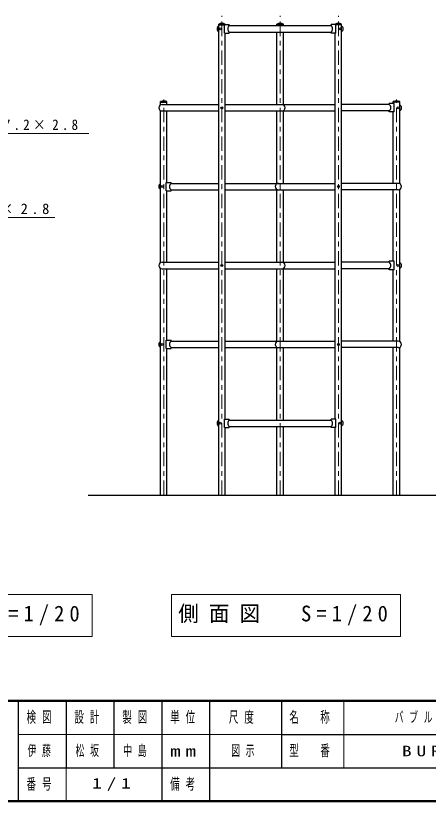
# Model space of a CAD drawing. Units: millimetres on the paper. Extents: x -365 to 0, y -12 to 257.
# Drawn here: x -238 to -151.8, y 0 to 164.3 of the extents above; entities that cross this region are included whole.
import ezdxf

# ---------------------------------------------------------------- set-up
doc = ezdxf.new("R2010")
doc.units = ezdxf.units.MM
doc.linetypes.add('USER2', pattern=[6, 3, -1, 1, -1])
doc.layers.add('LY_1', color=7, linetype='Continuous', lineweight=25)
doc.layers.add('LY_2', color=7, linetype='Continuous', lineweight=13)
doc.layers.add('LY_3', color=7, linetype='Continuous')
doc.styles.add('ＭＳ ゴシック', font='')
doc.styles.get('ＭＳ ゴシック').set_extended_font_data('MS Gothic')

msp = doc.modelspace()

# ---------------------------------------------------------------- linework, layer by layer
at = {"layer": 'LY_1', "linetype": 'USER2', "lineweight": 13}
for p, q in [((-194.93, 64.059), (-194.93, 164.304)), ((-182.771, 64.059), (-182.771, 164.304)), ((-170.612, 64.059), (-170.612, 164.304)), ((-207.089, 64.059), (-207.089, 146.796)), ((-158.453, 64.059), (-158.453, 146.796))]:
    msp.add_line(p, q, dxfattribs=at)
at = {"layer": 'LY_1'}
for p, q in [((-194.25, 162.534), (-195.61, 162.534)), ((-195.61, 64.059), (-195.61, 162.534)), ((-195.61, 162.409), (-194.25, 162.409)), ((-194.42, 162.434), (-193.4, 162.434)), ((-194.42, 160.684), (-194.42, 162.434)), ((-194.25, 162.434), (-194.25, 162.534)), ((-193.4, 162.239), (-193.4, 162.434)), ((-193.4, 162.239), (-172.142, 162.239)), ((-183.451, 162.239), (-183.451, 162.534)), ((-182.091, 162.534), (-183.451, 162.534)), ((-183.451, 162.409), (-182.091, 162.409)), ((-182.091, 162.239), (-182.091, 162.534)), ((-172.142, 162.239), (-172.142, 162.434)), ((-171.123, 162.434), (-172.142, 162.434)), ((-171.292, 162.534), (-169.932, 162.534)), ((-171.292, 162.434), (-171.292, 162.534)), ((-169.932, 162.409), (-171.292, 162.409)), ((-171.123, 160.684), (-171.123, 162.434)), ((-169.932, 64.059), (-169.932, 162.534)), ((-194.42, 160.684), (-193.4, 160.684)), ((-194.25, 79.934), (-194.25, 160.684)), ((-193.4, 160.684), (-193.4, 160.879)), ((-193.4, 160.879), (-172.142, 160.879)), ((-183.451, 145.739), (-183.451, 160.879)), ((-182.091, 145.739), (-182.091, 160.879)), ((-172.142, 160.684), (-172.142, 160.879)), ((-171.123, 160.684), (-172.142, 160.684)), ((-171.292, 79.934), (-171.292, 160.684)), ((-207.769, 145.648), (-207.769, 146.334)), ((-206.409, 146.334), (-207.769, 146.334)), ((-206.409, 145.739), (-206.409, 146.334)), ((-159.133, 145.934), (-159.133, 146.334)), ((-159.133, 146.334), (-157.773, 146.334)), ((-157.773, 129.148), (-157.773, 146.334)), ((-207.769, 146.209), (-206.409, 146.209)), ((-207.43, 145.739), (-195.61, 145.739)), ((-194.25, 145.739), (-171.292, 145.739)), ((-159.983, 145.739), (-169.932, 145.739)), ((-159.983, 145.739), (-159.983, 145.934)), ((-158.964, 145.934), (-159.983, 145.934)), ((-157.773, 146.209), (-159.133, 146.209)), ((-158.964, 144.184), (-158.964, 145.934)), ((-207.769, 112.648), (-207.769, 144.469)), ((-207.43, 144.379), (-195.61, 144.379)), ((-206.409, 129.434), (-206.409, 144.379)), ((-194.25, 144.379), (-171.292, 144.379)), ((-183.451, 129.239), (-183.451, 144.379)), ((-182.091, 129.239), (-182.091, 144.379)), ((-159.983, 144.379), (-169.932, 144.379)), ((-159.983, 144.184), (-159.983, 144.379)), ((-158.964, 144.184), (-159.983, 144.184)), ((-159.133, 129.239), (-159.133, 144.184)), ((-206.579, 129.434), (-205.559, 129.434)), ((-206.579, 127.684), (-206.579, 129.434)), ((-205.559, 129.239), (-205.559, 129.434)), ((-205.559, 129.239), (-195.61, 129.239)), ((-194.25, 129.239), (-171.292, 129.239)), ((-158.112, 129.239), (-169.932, 129.239)), ((-206.579, 127.684), (-205.559, 127.684)), ((-206.409, 112.739), (-206.409, 127.684)), ((-205.559, 127.684), (-205.559, 127.879)), ((-205.559, 127.879), (-195.61, 127.879)), ((-194.25, 127.879), (-171.292, 127.879)), ((-183.451, 112.739), (-183.451, 127.879)), ((-182.091, 112.739), (-182.091, 127.879)), ((-158.112, 127.879), (-169.932, 127.879)), ((-159.133, 112.934), (-159.133, 127.879)), ((-157.773, 96.148), (-157.773, 127.969)), ((-207.43, 112.739), (-195.61, 112.739)), ((-194.25, 112.739), (-171.292, 112.739)), ((-159.983, 112.739), (-169.932, 112.739)), ((-159.983, 112.739), (-159.983, 112.934)), ((-158.964, 112.934), (-159.983, 112.934)), ((-158.964, 111.184), (-158.964, 112.934)), ((-207.769, 64.059), (-207.769, 111.469)), ((-207.43, 111.379), (-195.61, 111.379)), ((-206.409, 96.434), (-206.409, 111.379)), ((-194.25, 111.379), (-171.292, 111.379)), ((-183.451, 96.239), (-183.451, 111.379)), ((-182.091, 96.239), (-182.091, 111.379)), ((-159.983, 111.379), (-169.932, 111.379)), ((-159.983, 111.184), (-159.983, 111.379)), ((-158.964, 111.184), (-159.983, 111.184)), ((-159.133, 96.239), (-159.133, 111.184)), ((-206.579, 96.434), (-205.559, 96.434)), ((-206.579, 94.684), (-206.579, 96.434)), ((-205.559, 96.239), (-205.559, 96.434)), ((-205.559, 96.239), (-195.61, 96.239)), ((-194.25, 96.239), (-171.292, 96.239)), ((-158.112, 96.239), (-169.932, 96.239)), ((-206.579, 94.684), (-205.559, 94.684)), ((-206.409, 64.059), (-206.409, 94.684)), ((-205.559, 94.684), (-205.559, 94.879)), ((-205.559, 94.879), (-195.61, 94.879)), ((-194.25, 94.879), (-171.292, 94.879)), ((-183.451, 79.739), (-183.451, 94.879)), ((-182.091, 79.739), (-182.091, 94.879)), ((-158.112, 94.879), (-169.932, 94.879)), ((-159.133, 64.059), (-159.133, 94.879)), ((-157.773, 64.059), (-157.773, 94.969)), ((-194.42, 79.934), (-193.4, 79.934)), ((-194.42, 78.184), (-194.42, 79.934)), ((-193.4, 79.739), (-193.4, 79.934)), ((-193.4, 79.739), (-172.142, 79.739)), ((-171.123, 79.934), (-172.142, 79.934)), ((-172.142, 79.739), (-172.142, 79.934)), ((-171.123, 78.184), (-171.123, 79.934)), ((-194.42, 78.184), (-193.4, 78.184)), ((-194.25, 64.059), (-194.25, 78.184)), ((-193.4, 78.184), (-193.4, 78.379)), ((-193.4, 78.379), (-172.142, 78.379)), ((-183.451, 64.059), (-183.451, 78.379)), ((-182.091, 64.059), (-182.091, 78.379)), ((-172.142, 78.184), (-172.142, 78.379)), ((-171.123, 78.184), (-172.142, 78.184)), ((-171.292, 64.059), (-171.292, 78.184)), ((-222.857, 64.059), (-143.631, 64.059))]:
    msp.add_line(p, q, dxfattribs=at)
at = {"layer": 'LY_1', "lineweight": 13}
for p, q in [((-263.653, 139.667), (-222.76, 139.667)), ((-262.842, 122.081), (-229.842, 122.081)), ((-222.018, 43.272), (-269.818, 43.272)), ((-222.018, 34.472), (-222.018, 43.272)), ((-205.449, 43.272), (-205.449, 34.472)), ((-157.649, 43.272), (-205.449, 43.272)), ((-157.649, 34.472), (-157.649, 43.272)), ((-269.818, 34.472), (-222.018, 34.472)), ((-205.449, 34.472), (-157.649, 34.472))]:
    msp.add_line(p, q, dxfattribs=at)
at = {"layer": 'LY_1'}
for centre in [(-195.27, 161.559), (-170.272, 161.559), (-194.93, 145.059), (-158.113, 145.059), (-207.429, 128.559), (-170.612, 128.559), (-194.93, 112.059), (-158.113, 112.059), (-207.429, 95.559), (-170.612, 95.559), (-195.27, 79.059), (-170.272, 79.059)]:
    msp.add_circle(centre, 0.2, dxfattribs=at)
for centre, radius, start, end in [((-194.93, 161.067), 1.616, 65.12088, 114.87912), ((-182.771, 161.067), 1.616, 65.12088, 114.87912), ((-170.612, 161.067), 1.616, 65.12088, 114.87912), ((-195.271, 161.559), 0.68, 119.90243, 240.09757), ((-192.845, 161.559), 0.878, 129.23852, 230.76148), ((-172.698, 161.559), 0.878, 309.23852, 50.76148), ((-170.271, 161.559), 0.68, 299.90243, 60.09757), ((-207.089, 144.867), 1.616, 65.12088, 114.87912), ((-158.453, 144.867), 1.616, 65.12088, 114.87912), ((-207.43, 145.059), 0.68, 90, 270), ((-182.43, 145.059), 0.68, 270, 90), ((-160.539, 145.059), 0.878, 309.23852, 50.76148), ((-158.112, 145.059), 0.68, 299.90243, 60.09757), ((-207.43, 128.559), 0.68, 119.90243, 240.09757), ((-205.004, 128.559), 0.878, 129.23852, 230.76148), ((-183.112, 128.559), 0.68, 90, 270), ((-158.112, 128.559), 0.68, 270, 90), ((-207.43, 112.059), 0.68, 90, 270), ((-182.43, 112.059), 0.68, 270, 90), ((-160.539, 112.059), 0.878, 309.23852, 50.76148), ((-158.112, 112.059), 0.68, 299.90243, 60.09757), ((-207.43, 95.559), 0.68, 119.90243, 240.09757), ((-205.004, 95.559), 0.878, 129.23852, 230.76148), ((-183.112, 95.559), 0.68, 90, 270), ((-158.112, 95.559), 0.68, 270, 90), ((-195.271, 79.059), 0.68, 119.90243, 240.09757), ((-192.845, 79.059), 0.878, 129.23852, 230.76148), ((-172.698, 79.059), 0.878, 309.23852, 50.76148), ((-170.271, 79.059), 0.68, 299.90243, 60.09757)]:
    msp.add_arc(centre, radius, start, end, dxfattribs=at)
at = {"layer": 'LY_2', "lineweight": 50}
for p, q in [((-365, 21), (0, 21)), ((-365, 0), (0, 0))]:
    msp.add_line(p, q, dxfattribs=at)
at = {"layer": 'LY_2', "lineweight": 25}
for p, q in [((-237.5, 21), (-237.5, 0)), ((-227.5, 21), (-227.5, 7)), ((-217.5, 21), (-217.5, 7)), ((-207.5, 21), (-207.5, 0)), ((-197.5, 21), (-197.5, 7)), ((-182.5, 21), (-182.5, 7)), ((-182.5, 14), (-70, 14)), ((-237.5, 7), (0, 7)), ((-197.5, 7), (-197.5, 0))]:
    msp.add_line(p, q, dxfattribs=at)
at = {"layer": 'LY_2'}
for p, q in [((-169.5, 21), (-169.5, 7)), ((-237.5, 14), (-182.5, 14)), ((-227.5, 7), (-227.5, 0))]:
    msp.add_line(p, q, dxfattribs=at)

# ---------------------------------------------------------------- texts
at = {"layer": 'LY_1', "style": 'ＭＳ ゴシック'}
for s, insert, char_height, attachment_point in [('\\T1.5;\\W0.9;リング：φ27.2×2.8', (-261.76, 139.817), 2.199, 7), ('\\T1.5;柱：φ27.2×2.8', (-262.842, 122.231), 2.199, 7), ('\\T1.5;\\W0.95;正面図\u3000S=1/20', (-268.418, 38.872), 3.299, 4), ('\\T1.5;\\W0.95;側面図\u3000S=1/20', (-204.049, 38.872), 3.299, 4), ('\\T1.64;\\W0.6;松坂', (-225.5, 10.5), 2.199, 4)]:
    msp.add_mtext(s, dxfattribs=dict(at, insert=insert, char_height=char_height, attachment_point=attachment_point))
at = {"layer": 'LY_2', "char_height": 2.346, "attachment_point": 5, "style": 'ＭＳ ゴシック'}
for s, insert in [('\\T1.64;\\W0.6;検図', (-232.5, 17.5)), ('\\T1.64;\\W0.6;設計', (-222.5, 17.5)), ('\\T1.64;\\W0.6;製図', (-212.5, 17.5)), ('\\T1.64;\\W0.6;単位', (-202.5, 17.5)), ('\\T1.64;\\W0.6;尺度', (-190.25, 17.5)), ('\\T1.64;\\W0.6;名\u3000称', (-176, 17.5)), ('\\T1.64;\\W0.6;型\u3000番', (-176, 10.5)), ('\\T1.5;\\W1.35;mm', (-202.5, 10.5)), ('\\T1.64;\\W0.6;番号', (-232.5, 3.5)), ('\\T1.64;\\W0.6;備考', (-202.5, 3.5))]:
    msp.add_mtext(s, dxfattribs=dict(at, insert=insert))
at = {"layer": 'LY_3', "char_height": 2.199, "style": 'ＭＳ ゴシック'}
for s, insert, attachment_point in [('\\T1.64;\\W0.6;バブルリング', (-149.75, 17.5), 5), ('\\T1.64;\\W0.6;伊藤', (-232.5, 10.5), 5), ('\\T1.64;\\W0.6;中島', (-212.5, 10.5), 5), ('\\T1.64;\\W0.6;図示', (-193, 10.5), 4), ('\\T1.5;\\W1.35;BUR-1', (-149.75, 10.5), 5), ('\\T1.5;\\W1.35;1/1', (-217.5, 3.5), 5)]:
    msp.add_mtext(s, dxfattribs=dict(at, insert=insert, attachment_point=attachment_point))

doc.saveas('drawing.dxf')
